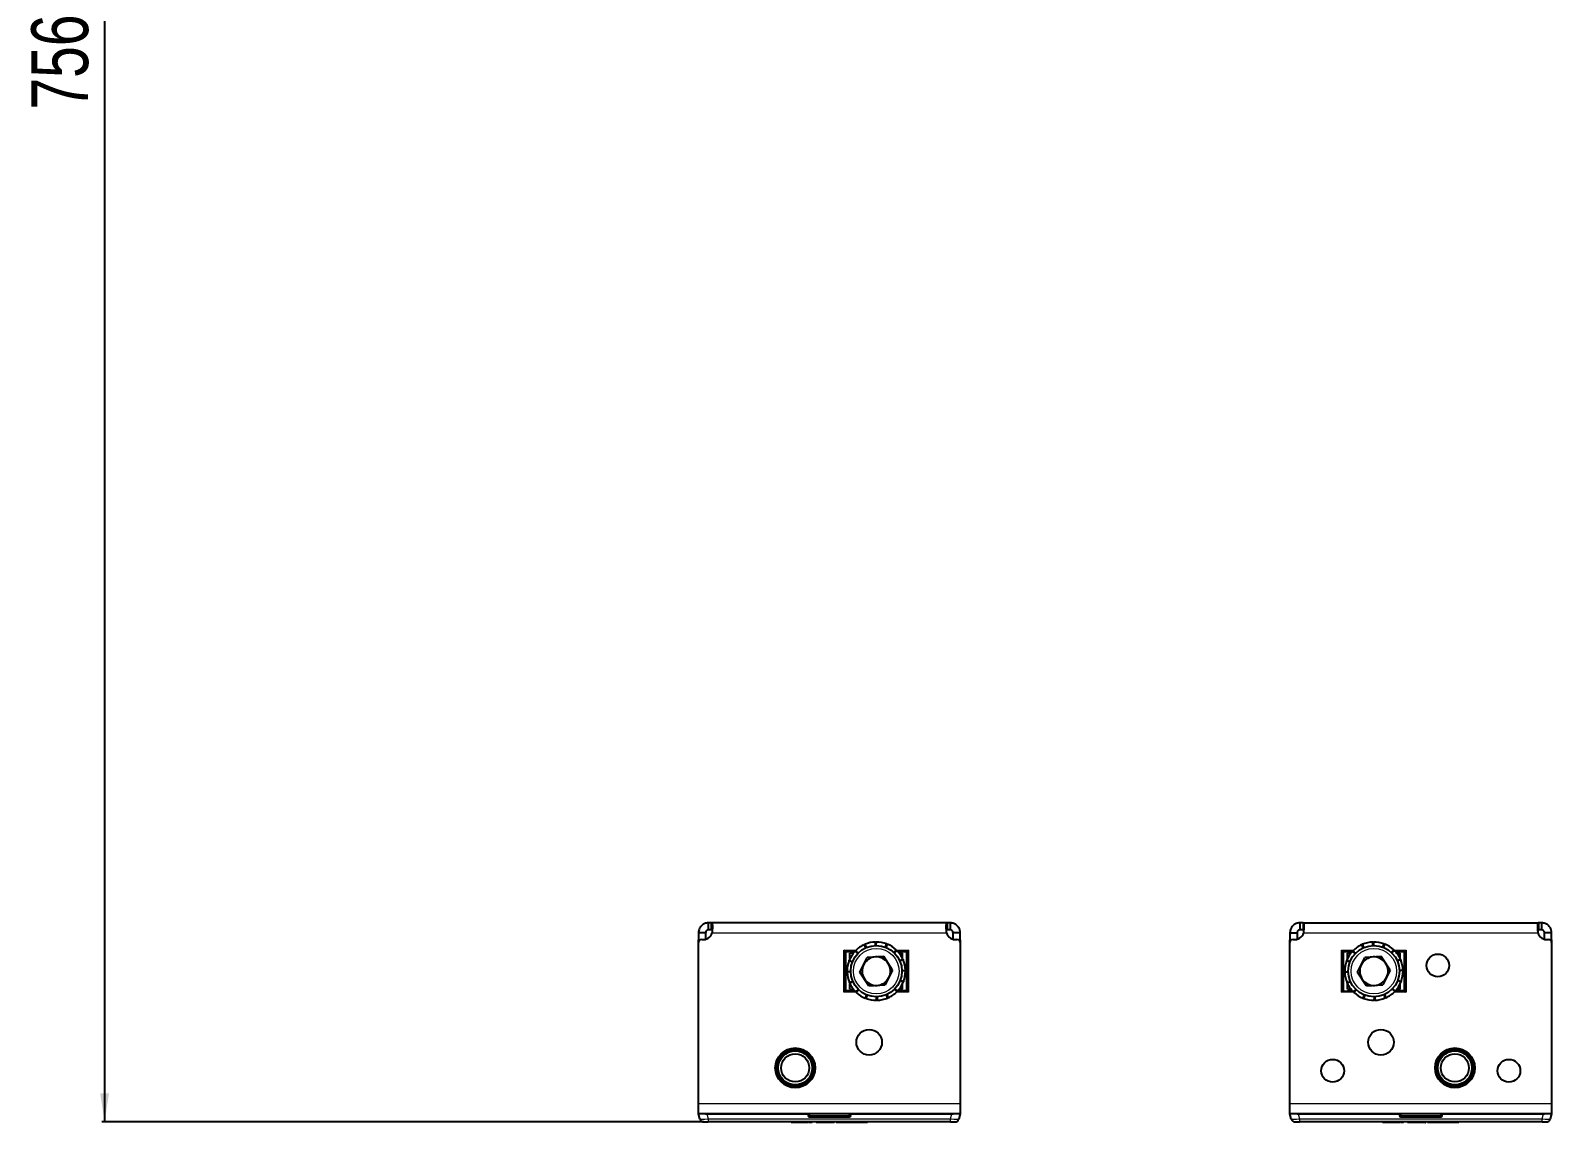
# Model space of a CAD drawing. Header units: millimetres. Extents: x -438 to 2205, y -870 to 578.
# Drawn here: x -438 to 97, y -870 to -486 of the extents above; entities that cross this region are included whole.
import ezdxf

# ---------------------------------------------------------------- set-up
doc = ezdxf.new("R2010")
doc.units = ezdxf.units.MM
doc.layers.add('FORMAT', color=7, linetype='Continuous')
doc.styles.add('SLDTEXTSTYLE0', font='TXT', dxfattribs={"width": 0.75})
doc.dimstyles.new('SLDDIMSTYLE0', dxfattribs={"dimtxt": 20, "dimasz": 10, "dimexe": 0, "dimexo": 0.0625, "dimgap": 5, "dimtad": 2, "dimdec": 1, "dimrnd": 1e-09, "dimzin": 12, "dimdsep": 46, "dimtxsty": 'SLDTEXTSTYLE0', "dimsah": 1, "dimcen": 0.09, "dimadec": 0, "dimazin": 3, "dimtfac": 1, "dimtofl": 0, "dimtmove": 0, "dimatfit": 3, "dimfxl": 0, "dimfrac": 2, "dimtolj": 1, "dimtzin": 12, "dimarcsym": 0})

# ---------------------------------------------------------------- blocks, each defined once
blk = doc.blocks.new('_D_7')
at = {"layer": 'FORMAT'}
for p, q in [((-201.53, -113.3), (-413.31, -113.3)), ((-412.31, -113.3), (-412.31, -869.3)), ((-201.53, -869.3), (-413.31, -869.3))]:
    blk.add_line(p, q, dxfattribs=at)
for points in [[(-412.31, -113.3), (-413.85, -123.3), (-410.77, -123.3)], [(-412.31, -869.3), (-410.77, -859.3), (-413.85, -859.3)]]:
    blk.add_solid(points, dxfattribs=at)
at = {"layer": 'FORMAT', "insert": (-438.09, -513.46), "char_height": 20, "attachment_point": 1, "rotation": 90, "style": 'SLDTEXTSTYLE0'}
blk.add_mtext('756', dxfattribs=at)

msp = doc.modelspace()

# ---------------------------------------------------------------- linework, layer by layer
at = {"color": 7, "linetype": 'Continuous', "lineweight": 25}
for p, q in [((-199.92, -801.8), (-199.92, -799.3)), ((-198.83, -799.3), (-199.92, -799.3)), ((-198.83, -801.8), (-199.92, -801.8)), ((-116.01, -799.3), (-198.83, -799.3)), ((-198.83, -801.8), (-198.83, -799.3)), ((-116.01, -799.3), (-116.01, -801.8)), ((-114.92, -799.3), (-116.01, -799.3)), ((-114.92, -801.8), (-116.01, -801.8)), ((-114.92, -799.3), (-114.92, -801.8)), ((8.08, -799.3), (8.08, -801.8)), ((9.17, -799.3), (8.08, -799.3)), ((9.17, -801.8), (8.08, -801.8)), ((9.17, -799.3), (9.17, -801.8)), ((9.17, -799.3), (91.99, -799.3)), ((91.99, -799.3), (91.99, -801.8)), ((93.08, -799.3), (91.99, -799.3)), ((93.08, -801.8), (91.99, -801.8)), ((93.08, -799.3), (93.08, -801.8)), ((-200.92, -802.8), (-203.42, -802.8)), ((-203.42, -802.8), (-203.42, -805.3)), ((-203.42, -806.2), (-203.42, -805.3)), ((-203.42, -862.8), (-203.42, -806.2)), ((-200.92, -802.8), (-200.92, -805.08)), ((-144.61, -808.09), (-145.12, -806.95)), ((-144.89, -806.85), (-144.49, -808.04)), ((-141.19, -807.3), (-141.22, -806.05)), ((-140.97, -806.05), (-141.06, -807.3)), ((-137.72, -807.88), (-137.28, -806.72)), ((-137.05, -806.81), (-137.61, -807.93)), ((-111.42, -802.8), (-113.92, -802.8)), ((-113.92, -805.08), (-113.92, -802.8)), ((-111.42, -805.3), (-111.42, -802.8)), ((-111.42, -805.3), (-111.42, -806.2)), ((-111.42, -806.2), (-111.42, -862.8)), ((4.58, -802.8), (7.08, -802.8)), ((4.58, -802.8), (4.58, -805.3)), ((4.58, -806.2), (4.58, -805.3)), ((4.58, -862.8), (4.58, -806.2)), ((7.08, -802.8), (7.08, -805.08)), ((30.35, -808.1), (29.84, -806.97)), ((30.06, -806.87), (30.47, -808.05)), ((33.77, -807.3), (33.73, -806.05)), ((33.98, -806.05), (33.9, -807.3)), ((37.24, -807.87), (37.68, -806.7)), ((37.91, -806.79), (37.35, -807.91)), ((96.58, -802.8), (94.08, -802.8)), ((94.08, -805.08), (94.08, -802.8)), ((96.58, -805.3), (96.58, -802.8)), ((96.58, -805.3), (96.58, -806.2)), ((96.58, -806.2), (96.58, -862.8)), ((-151.92, -809.3), (-152.27, -808.95)), ((-151.92, -809.3), (-151.92, -823.3)), ((-148.41, -809.3), (-151.92, -809.3)), ((-151.57, -809.65), (-151.92, -809.3)), ((-149.33, -813.1), (-150.5, -812.65)), ((-150.41, -812.42), (-149.29, -812.98)), ((-150.17, -811.88), (-150.17, -810)), ((-149.01, -810), (-150.17, -810)), ((-147.47, -810.12), (-148.38, -809.27)), ((-148.27, -809.3), (-148.35, -809.3)), ((-148.21, -809.09), (-147.38, -810.03)), ((-147.92, -809.55), (-147.92, -809.7)), ((-147.34, -809.99), (-147.92, -809.65)), ((-147.35, -810), (-147.6, -810)), ((-146.69, -816.6), (-144.07, -811.46)), ((-138.3, -811.15), (-144.07, -811.46)), ((-135.16, -815.99), (-138.3, -811.15)), ((-134.75, -809.75), (-133.89, -808.84)), ((-133.71, -809.01), (-134.66, -809.83)), ((-133.43, -809.3), (-129.92, -809.3)), ((-131.67, -810), (-132.84, -810)), ((-132.71, -812.61), (-131.57, -812.1)), ((-131.47, -812.33), (-132.66, -812.72)), ((-131.67, -811.88), (-131.67, -810)), ((-129.92, -809.3), (-130.27, -809.65)), ((-129.57, -808.95), (-129.92, -809.3)), ((-129.92, -809.3), (-129.92, -823.3)), ((22.73, -808.95), (23.08, -809.3)), ((23.08, -809.3), (26.59, -809.3)), ((23.08, -823.3), (23.08, -809.3)), ((23.08, -809.3), (23.43, -809.65)), ((25.65, -813.14), (24.48, -812.7)), ((24.57, -812.47), (25.7, -813.02)), ((24.83, -811.88), (24.83, -810)), ((25.99, -810), (24.83, -810)), ((27.5, -810.15), (26.59, -809.3)), ((26.76, -809.12), (27.59, -810.06)), ((27.08, -809.55), (27.08, -809.76)), ((27.65, -810), (27.33, -810)), ((28.31, -816.61), (30.92, -811.46)), ((36.69, -811.15), (30.92, -811.46)), ((39.84, -815.98), (36.69, -811.15)), ((40.22, -809.72), (41.08, -808.81)), ((41.26, -808.98), (40.31, -809.81)), ((45.08, -809.3), (41.57, -809.3)), ((43.33, -810), (42.16, -810)), ((42.27, -812.57), (43.41, -812.05)), ((43.51, -812.28), (42.32, -812.69)), ((43.33, -811.88), (43.33, -810)), ((44.73, -809.65), (45.08, -809.3)), ((45.08, -809.3), (45.43, -808.95)), ((45.08, -823.3), (45.08, -809.3)), ((-151.17, -816.35), (-149.92, -816.44)), ((-149.92, -816.56), (-151.17, -816.6)), ((-143.54, -821.44), (-146.69, -816.6)), ((-135.16, -815.99), (-137.78, -821.14)), ((-131.93, -816.03), (-130.68, -815.99)), ((-130.67, -816.24), (-131.92, -816.16)), ((23.83, -816.4), (25.08, -816.48)), ((25.08, -816.6), (23.83, -816.65)), ((31.47, -821.45), (28.31, -816.61)), ((39.84, -815.98), (37.24, -821.13)), ((43.07, -815.99), (44.32, -815.95)), ((44.33, -816.2), (43.08, -816.12)), ((-151.92, -823.3), (-152.27, -823.65)), ((-151.57, -822.95), (-151.92, -823.3)), ((-151.92, -823.3), (-148.41, -823.3)), ((-150.37, -820.27), (-149.18, -819.87)), ((-149.13, -819.98), (-150.27, -820.5)), ((-150.17, -822.6), (-150.17, -820.71)), ((-150.17, -822.6), (-149.01, -822.6)), ((-148.13, -823.58), (-147.19, -822.76)), ((-147.1, -822.85), (-147.95, -823.75)), ((-143.54, -821.44), (-137.78, -821.14)), ((-134.5, -822.61), (-133.92, -822.94)), ((-133.64, -823.51), (-134.46, -822.56)), ((-134.37, -822.47), (-133.46, -823.33)), ((-133.92, -823.05), (-133.92, -822.9)), ((-133.5, -823.3), (-133.57, -823.3)), ((-129.92, -823.3), (-133.43, -823.3)), ((-132.84, -822.6), (-131.67, -822.6)), ((-131.43, -820.17), (-132.55, -819.61)), ((-132.51, -819.49), (-131.34, -819.94)), ((-131.67, -822.6), (-131.67, -820.71)), ((-129.92, -823.3), (-130.27, -822.95)), ((-129.57, -823.65), (-129.92, -823.3)), ((22.73, -823.65), (23.08, -823.3)), ((23.08, -823.3), (26.59, -823.3)), ((24.65, -820.31), (25.83, -819.91)), ((25.89, -820.02), (24.75, -820.54)), ((24.83, -822.6), (24.83, -820.71)), ((24.83, -822.6), (25.99, -822.6)), ((26.9, -823.61), (27.84, -822.79)), ((27.93, -822.87), (27.08, -823.79)), ((31.47, -821.45), (37.24, -821.13)), ((40.51, -822.6), (40.82, -822.6)), ((41.4, -823.47), (40.57, -822.53)), ((40.66, -822.44), (41.57, -823.29)), ((41.08, -823.05), (41.08, -822.84)), ((41.57, -823.3), (45.08, -823.3)), ((42.16, -822.6), (43.33, -822.6)), ((43.59, -820.13), (42.46, -819.57)), ((42.51, -819.46), (43.68, -819.89)), ((43.33, -822.6), (43.33, -820.71)), ((44.73, -822.95), (45.08, -823.3)), ((45.08, -823.3), (45.43, -823.65)), ((-144.8, -825.79), (-144.24, -824.66)), ((-144.12, -824.71), (-144.56, -825.88)), ((-140.87, -826.55), (-140.78, -825.3)), ((-140.66, -825.29), (-140.62, -826.54)), ((-136.95, -825.75), (-137.35, -824.56)), ((-137.23, -824.51), (-136.72, -825.65)), ((30.25, -825.8), (30.8, -824.68)), ((30.92, -824.72), (30.48, -825.89)), ((34.18, -826.55), (34.26, -825.29)), ((34.38, -825.29), (34.43, -826.54)), ((38.09, -825.73), (37.69, -824.54)), ((37.8, -824.49), (38.32, -825.63)), ((-203.42, -866.3), (-203.42, -862.8)), ((-203.42, -866.5), (-203.42, -866.3)), ((-203.42, -866.3), (-111.42, -866.3)), ((-202.97, -868.18), (-203.42, -866.5)), ((-200.52, -866.5), (-164.92, -866.5)), ((-164.92, -866.3), (-164.92, -866.5)), ((-164.92, -866.5), (-164.92, -867)), ((-149.92, -866.3), (-149.92, -866.5)), ((-149.92, -867), (-149.92, -866.5)), ((-149.92, -866.5), (-114.32, -866.5)), ((-111.42, -866.5), (-111.87, -868.18)), ((-111.42, -862.8), (-111.42, -866.3)), ((-111.42, -866.3), (-111.42, -866.5)), ((4.58, -866.3), (4.58, -862.8)), ((4.58, -866.5), (4.58, -866.3)), ((4.58, -866.3), (96.58, -866.3)), ((5.03, -868.18), (4.58, -866.5)), ((7.48, -866.5), (43.08, -866.5)), ((43.08, -866.3), (43.08, -866.5)), ((43.08, -866.5), (43.08, -867)), ((58.08, -866.3), (58.08, -866.5)), ((58.08, -867), (58.08, -866.5)), ((58.08, -866.5), (93.68, -866.5)), ((96.58, -866.5), (96.13, -868.18)), ((96.58, -862.8), (96.58, -866.3)), ((96.58, -866.3), (96.58, -866.5)), ((-201.52, -869.3), (-200.07, -869.3)), ((-114.77, -869.3), (-200.07, -869.3)), ((-170.85, -869.5), (-170.85, -869.3)), ((-165.17, -869.5), (-170.41, -869.5)), ((-164.74, -869.5), (-164.74, -869.3)), ((-164.42, -867.5), (-150.42, -867.5)), ((-163.5, -869.5), (-163.5, -869.3)), ((-163.25, -869.5), (-163.25, -869.3)), ((-162.1, -869.5), (-162.1, -869.3)), ((-159.28, -869.5), (-162.1, -869.5)), ((-155.81, -869.52), (-155.81, -869.3)), ((-155, -869.5), (-155, -869.3)), ((-153.51, -869.5), (-155, -869.5)), ((-153.51, -869.5), (-153.51, -869.3)), ((-150.84, -869.5), (-153.51, -869.5)), ((-150.84, -869.5), (-150.84, -869.3)), ((-149.71, -869.5), (-150.84, -869.5)), ((-149.71, -869.5), (-149.71, -869.3)), ((-149.65, -869.5), (-149.71, -869.5)), ((-143.99, -869.5), (-143.99, -869.3)), ((-114.77, -869.3), (-113.32, -869.3)), ((6.48, -869.3), (7.93, -869.3)), ((93.23, -869.3), (7.93, -869.3)), ((37.15, -869.5), (37.15, -869.3)), ((42.83, -869.5), (37.59, -869.5)), ((43.26, -869.5), (43.26, -869.3)), ((43.58, -867.5), (57.58, -867.5)), ((44.5, -869.5), (44.5, -869.3)), ((44.75, -869.5), (44.75, -869.3)), ((45.9, -869.5), (45.9, -869.3)), ((48.72, -869.5), (45.9, -869.5)), ((52.19, -869.52), (52.19, -869.3)), ((53, -869.5), (53, -869.3)), ((54.49, -869.5), (53, -869.5)), ((54.49, -869.5), (54.49, -869.3)), ((57.16, -869.5), (54.49, -869.5)), ((57.16, -869.5), (57.16, -869.3)), ((58.29, -869.5), (57.16, -869.5)), ((58.29, -869.5), (58.29, -869.3)), ((58.35, -869.5), (58.29, -869.5)), ((64.01, -869.5), (64.01, -869.3)), ((93.23, -869.3), (94.68, -869.3))]:
    msp.add_line(p, q, dxfattribs=at)
at = {"color": 8, "linetype": 'Continuous', "lineweight": 18}
for p, q in [((-203.42, -805.3), (-202.86, -805.3)), ((-198.59, -802.8), (-116.25, -802.8)), ((-111.98, -805.3), (-111.42, -805.3)), ((4.58, -805.3), (5.14, -805.3)), ((9.41, -802.8), (91.75, -802.8)), ((96.02, -805.3), (96.58, -805.3)), ((-152.27, -808.95), (-148.07, -808.95)), ((-152.27, -823.65), (-152.27, -808.95)), ((-148.72, -809.65), (-151.57, -809.65)), ((-151.57, -809.65), (-151.57, -822.95)), ((-133.99, -808.95), (-129.57, -808.95)), ((-130.27, -809.65), (-133.12, -809.65)), ((-130.27, -822.95), (-130.27, -809.65)), ((-129.57, -808.95), (-129.57, -823.65)), ((22.73, -808.95), (26.93, -808.95)), ((22.73, -823.65), (22.73, -808.95)), ((26.28, -809.65), (23.43, -809.65)), ((23.43, -809.65), (23.43, -823.3)), ((40.94, -808.95), (45.43, -808.95)), ((44.73, -809.65), (41.88, -809.65)), ((44.73, -822.95), (44.73, -809.65)), ((45.43, -808.95), (45.43, -823.65)), ((-147.85, -823.65), (-152.27, -823.65)), ((-151.57, -822.95), (-148.72, -822.95)), ((-129.57, -823.65), (-133.78, -823.65)), ((-133.12, -822.95), (-130.27, -822.95)), ((27.21, -823.65), (22.73, -823.65)), ((45.43, -823.65), (41.22, -823.65)), ((41.88, -822.95), (44.73, -822.95)), ((-203.42, -862.8), (-111.42, -862.8)), ((-200.52, -866.5), (-200.07, -868.18)), ((-164.42, -866.3), (-164.42, -867)), ((-150.42, -867), (-150.42, -866.3)), ((-114.77, -868.18), (-114.32, -866.5)), ((4.58, -862.8), (96.58, -862.8)), ((7.48, -866.5), (7.93, -868.18)), ((43.58, -866.3), (43.58, -867)), ((57.58, -867), (57.58, -866.3)), ((93.23, -868.18), (93.68, -866.5)), ((-200.07, -868.18), (-114.77, -868.18)), ((-200.07, -868.18), (-200.07, -869.3)), ((-170.41, -869.5), (-170.41, -869.3)), ((-165.17, -869.5), (-165.17, -869.3)), ((-164.42, -867), (-164.92, -867)), ((-164.42, -867), (-164.42, -867.5)), ((-164.42, -867), (-150.42, -867)), ((-159.28, -869.5), (-159.28, -869.3)), ((-156.91, -869.5), (-156.91, -869.3)), ((-150.42, -867), (-149.92, -867)), ((-150.42, -867), (-150.42, -867.5)), ((-146.1, -869.5), (-146.1, -869.3)), ((-114.77, -869.3), (-114.77, -868.18)), ((7.93, -868.18), (93.23, -868.18)), ((7.93, -868.18), (7.93, -869.3)), ((37.59, -869.5), (37.59, -869.3)), ((42.83, -869.5), (42.83, -869.3)), ((43.58, -867), (43.08, -867)), ((43.58, -867), (43.58, -867.5)), ((43.58, -867), (57.58, -867)), ((48.72, -869.5), (48.72, -869.3)), ((51.09, -869.5), (51.09, -869.3)), ((57.58, -867), (58.08, -867)), ((57.58, -867), (57.58, -867.5)), ((61.9, -869.5), (61.9, -869.3)), ((93.23, -869.3), (93.23, -868.18))]:
    msp.add_line(p, q, dxfattribs=at)
at = {"color": 7, "linetype": 'Continuous', "lineweight": 25}
for centre, radius in [((-140.92, -816.3), 9), ((34.08, -816.3), 9), ((56.58, -814.3), 4), ((-143.42, -841.3), 4.5), ((36.58, -841.3), 4.5), ((-169.42, -850.3), 7), ((-169.42, -850.3), 6.5), ((-169.42, -850.3), 6), ((62.58, -850.3), 7), ((62.58, -850.3), 6.5), ((62.58, -850.3), 6), ((-169.42, -850.3), 4.93), ((19.58, -851.3), 4), ((62.58, -850.3), 4.93), ((81.58, -851.3), 4)]:
    msp.add_circle(centre, radius, dxfattribs=at)
at = {"color": 8, "linetype": 'Continuous', "lineweight": 18}
for centre, radius in [((-140.92, -816.3), 8), ((34.08, -816.3), 8), ((-169.42, -850.3), 6.25), ((62.58, -850.3), 6.25)]:
    msp.add_circle(centre, radius, dxfattribs=at)
at = {"color": 7, "linetype": 'Continuous', "lineweight": 25}
for centre, radius, start, end in [((-202.42, -806.2), 1, 83.6206, 180), ((-201.92, -801.73), 3.5, 263.6206, 342.1747), ((-140.92, -816.3), 10.25, 114.1868, 135.2909), ((-140.92, -816.3), 10.25, 91.6868, 112.7909), ((-140.92, -816.3), 10.25, 69.1868, 90.2909), ((-140.92, -816.3), 10.25, 46.6868, 67.7909), ((-112.92, -801.73), 3.5, 197.8253, 276.3794), ((-112.42, -806.2), 1, 0, 96.3794), ((5.58, -806.2), 1, 83.6206, 180), ((6.08, -801.73), 3.5, 263.6206, 342.1747), ((34.08, -816.3), 10.25, 114.4505, 135.5546), ((34.08, -816.3), 10.25, 91.9505, 113.0546), ((34.08, -816.3), 10.25, 69.4505, 90.5546), ((34.08, -816.3), 10.25, 46.9505, 68.0546), ((95.08, -801.73), 3.5, 197.8253, 276.3794), ((95.58, -806.2), 1, 0, 96.3794), ((-140.92, -816.3), 10.25, 159.1868, 180.2909), ((-140.92, -816.3), 10.25, 136.6868, 157.7909), ((-140.92, -816.3), 5, 93.0175, 153.0175), ((-140.92, -816.3), 5, 33.0175, 93.0175), ((-140.92, -816.3), 10.25, 24.1868, 45.2909), ((-140.92, -816.3), 10.25, 1.6868, 22.7909), ((34.08, -816.3), 10.25, 159.4505, 180.5546), ((34.08, -816.3), 10.25, 136.9505, 158.0546), ((34.08, -816.3), 5, 93.1455, 153.1455), ((34.08, -816.3), 5, 33.1455, 93.1455), ((34.08, -816.3), 10.25, 24.4505, 45.5546), ((34.08, -816.3), 10.25, 1.9505, 23.0546), ((-140.92, -816.3), 10.25, 181.6868, 202.7909), ((-140.92, -816.3), 5, 153.0175, 213.0175), ((-140.92, -816.3), 5, 333.0175, 33.0175), ((-140.92, -816.3), 10.25, 339.1868, 0.2909), ((34.08, -816.3), 10.25, 181.9505, 203.0546), ((34.08, -816.3), 5, 153.1455, 213.1455), ((34.08, -816.3), 5, 333.1455, 33.1455), ((34.08, -816.3), 10.25, 339.4505, 0.5546), ((-140.92, -816.3), 10.25, 204.1868, 225.2909), ((-140.92, -816.3), 10.25, 226.6868, 247.7909), ((-140.92, -816.3), 5, 213.0175, 273.0175), ((-140.92, -816.3), 5, 273.0175, 333.0175), ((-140.92, -816.3), 10.25, 294.1868, 315.2909), ((-140.92, -816.3), 10.25, 316.6868, 337.7909), ((34.08, -816.3), 10.25, 204.4505, 225.5546), ((34.08, -816.3), 10.25, 226.9505, 248.0546), ((34.08, -816.3), 5, 213.1455, 273.1455), ((34.08, -816.3), 5, 273.1455, 333.1455), ((34.08, -816.3), 10.25, 294.4505, 315.5546), ((34.08, -816.3), 10.25, 316.9505, 338.0546), ((-140.92, -816.3), 10.25, 249.1868, 270.2909), ((-140.92, -816.3), 10.25, 271.6868, 292.7909), ((34.08, -816.3), 10.25, 249.4505, 270.5546), ((34.08, -816.3), 10.25, 271.9505, 293.0546), ((-201.52, -867.8), 1.5, 195, 270), ((-164.42, -867), 0.5, 180, 270), ((-150.42, -867), 0.5, 270, 0), ((-113.32, -867.8), 1.5, 270, 345), ((6.48, -867.8), 1.5, 195, 270), ((43.58, -867), 0.5, 180, 270), ((57.58, -867), 0.5, 270, 0), ((94.68, -867.8), 1.5, 270, 345)]:
    msp.add_arc(centre, radius, start, end, dxfattribs=at)
for centre, major_axis, start_param, end_param in [((-203.42, -854.91), (3.1, -11.57), 6.030113, 6.216148), ((-111.42, -854.91), (-3.1, -11.57), 0.067037, 0.253072), ((4.58, -854.91), (3.1, -11.57), 6.030113, 6.216148), ((96.58, -854.91), (-3.1, -11.57), 0.067037, 0.253072)]:
    msp.add_ellipse(centre, major_axis=major_axis, ratio=0.250563, start_param=start_param, end_param=end_param, dxfattribs=at)
at = {"color": 8, "linetype": 'Continuous', "lineweight": 18}
for centre, major_axis, start_param, end_param in [((-199.97, -867.8), (3, 0.38), 3.158333, 4.662092), ((-114.88, -867.8), (3, -0.38), 4.762686, 6.266445), ((8.03, -867.8), (3, 0.38), 3.158333, 4.662092), ((93.12, -867.8), (3, -0.38), 4.762686, 6.266445)]:
    msp.add_ellipse(centre, major_axis=major_axis, ratio=0.123038, start_param=start_param, end_param=end_param, dxfattribs=at)
at = {"color": 7, "linetype": 'Continuous', "lineweight": 25}
for points, knots in [([(-199.92, -799.3), (-200.38, -799.35), (-201.18, -799.44), (-202.09, -800.01), (-202.68, -800.61), (-203.08, -801.24), (-203.37, -801.98), (-203.4, -802.52), (-203.42, -802.8)], [0, 0, 0, 0, 0.254149, 0.448213, 0.574908, 0.708872, 0.850468, 1, 1, 1, 1]), ([(-199.92, -801.8), (-200.05, -801.81), (-200.26, -801.83), (-200.53, -801.99), (-200.71, -802.17), (-200.83, -802.35), (-200.91, -802.57), (-200.92, -802.72), (-200.92, -802.8)], [0, 0, 0, 0, 0.296302, 0.497469, 0.615497, 0.73607, 0.863114, 1, 1, 1, 1]), ([(-198.59, -802.8), (-198.56, -802.5), (-198.5, -801.95), (-198.43, -801.05), (-198.41, -800.17), (-198.55, -799.44), (-198.74, -799.35), (-198.83, -799.3)], [0, 0, 0, 0, 0.16069, 0.301312, 0.521951, 0.753573, 1, 1, 1, 1]), ([(-116.01, -799.3), (-116.06, -799.31), (-116.16, -799.35), (-116.31, -799.63), (-116.41, -800.09), (-116.43, -800.72), (-116.41, -801.33), (-116.35, -802.04), (-116.29, -802.54), (-116.25, -802.8)], [0, 0, 0, 0, 0.144067, 0.271276, 0.474907, 0.597997, 0.726338, 0.860245, 1, 1, 1, 1]), ([(-111.42, -802.8), (-111.45, -802.48), (-111.49, -801.89), (-111.89, -800.94), (-112.6, -800.08), (-113.7, -799.42), (-114.51, -799.34), (-114.92, -799.3)], [0, 0, 0, 0, 0.1708405, 0.3192172, 0.5481031, 0.7678223, 1, 1, 1, 1]), ([(-113.92, -802.8), (-113.93, -802.71), (-113.94, -802.54), (-114.03, -802.32), (-114.15, -802.15), (-114.28, -802.02), (-114.42, -801.93), (-114.64, -801.82), (-114.81, -801.81), (-114.92, -801.8)], [0, 0, 0, 0, 0.154359, 0.287283, 0.400435, 0.496544, 0.604314, 0.723151, 1, 1, 1, 1]), ([(8.08, -799.3), (7.62, -799.35), (6.82, -799.44), (5.91, -800.01), (5.32, -800.61), (4.92, -801.24), (4.63, -801.98), (4.6, -802.52), (4.58, -802.8)], [0, 0, 0, 0, 0.254149, 0.448213, 0.574908, 0.708872, 0.850468, 1, 1, 1, 1]), ([(8.08, -801.8), (7.95, -801.81), (7.74, -801.83), (7.47, -801.99), (7.29, -802.17), (7.17, -802.35), (7.09, -802.57), (7.08, -802.72), (7.08, -802.8)], [0, 0, 0, 0, 0.296302, 0.497469, 0.615497, 0.73607, 0.863114, 1, 1, 1, 1]), ([(9.41, -802.8), (9.44, -802.5), (9.5, -801.95), (9.57, -801.05), (9.59, -800.17), (9.45, -799.44), (9.26, -799.35), (9.17, -799.3)], [0, 0, 0, 0, 0.16069, 0.301312, 0.521951, 0.753573, 1, 1, 1, 1]), ([(91.99, -799.3), (91.94, -799.31), (91.84, -799.35), (91.69, -799.63), (91.59, -800.09), (91.57, -800.72), (91.59, -801.33), (91.65, -802.04), (91.71, -802.54), (91.75, -802.8)], [0, 0, 0, 0, 0.144067, 0.271276, 0.474907, 0.597997, 0.726338, 0.860245, 1, 1, 1, 1]), ([(96.58, -802.8), (96.55, -802.48), (96.51, -801.89), (96.11, -800.94), (95.4, -800.08), (94.3, -799.42), (93.49, -799.34), (93.08, -799.3)], [0, 0, 0, 0, 0.17084, 0.319217, 0.548103, 0.767822, 1, 1, 1, 1]), ([(94.08, -802.8), (94.07, -802.71), (94.06, -802.54), (93.97, -802.32), (93.85, -802.15), (93.72, -802.02), (93.58, -801.93), (93.36, -801.82), (93.19, -801.81), (93.08, -801.8)], [0, 0, 0, 0, 0.154359, 0.287283, 0.400435, 0.496544, 0.604314, 0.723151, 1, 1, 1, 1]), ([(-145.12, -806.95), (-145.08, -806.93), (-145.03, -806.9), (-144.95, -806.87), (-144.91, -806.86), (-144.89, -806.85)], [0, 0, 0, 0, 0.499981, 0.749988, 1, 1, 1, 1]), ([(-141.22, -806.05), (-141.18, -806.05), (-141.12, -806.05), (-141.04, -806.05), (-140.99, -806.05), (-140.97, -806.05)], [0, 0, 0, 0, 0.499981, 0.749988, 1, 1, 1, 1]), ([(-137.28, -806.72), (-137.24, -806.73), (-137.18, -806.75), (-137.11, -806.78), (-137.07, -806.8), (-137.05, -806.81)], [0, 0, 0, 0, 0.4999808, 0.7499881, 1, 1, 1, 1]), ([(29.84, -806.97), (29.87, -806.95), (29.93, -806.92), (30.01, -806.89), (30.05, -806.87), (30.06, -806.87)], [0, 0, 0, 0, 0.499981, 0.749988, 1, 1, 1, 1]), ([(33.73, -806.05), (33.77, -806.05), (33.83, -806.05), (33.92, -806.05), (33.96, -806.05), (33.98, -806.05)], [0, 0, 0, 0, 0.499981, 0.749988, 1, 1, 1, 1]), ([(37.68, -806.7), (37.72, -806.71), (37.77, -806.74), (37.85, -806.77), (37.89, -806.78), (37.91, -806.79)], [0, 0, 0, 0, 0.499981, 0.749988, 1, 1, 1, 1]), ([(-150.5, -812.65), (-150.49, -812.62), (-150.47, -812.56), (-150.43, -812.48), (-150.42, -812.44), (-150.41, -812.42)], [0, 0, 0, 0, 0.499981, 0.749988, 1, 1, 1, 1]), ([(-148.38, -809.27), (-148.35, -809.24), (-148.31, -809.19), (-148.25, -809.13), (-148.22, -809.1), (-148.21, -809.09)], [0, 0, 0, 0, 0.499981, 0.749988, 1, 1, 1, 1]), ([(-133.89, -808.84), (-133.86, -808.87), (-133.81, -808.91), (-133.76, -808.97), (-133.73, -809), (-133.71, -809.01)], [0, 0, 0, 0, 0.499981, 0.749988, 1, 1, 1, 1]), ([(-131.57, -812.1), (-131.55, -812.14), (-131.53, -812.19), (-131.5, -812.27), (-131.48, -812.31), (-131.47, -812.33)], [0, 0, 0, 0, 0.499981, 0.749988, 1, 1, 1, 1]), ([(24.48, -812.7), (24.5, -812.66), (24.52, -812.6), (24.55, -812.52), (24.56, -812.49), (24.57, -812.47)], [0, 0, 0, 0, 0.499981, 0.749988, 1, 1, 1, 1]), ([(26.59, -809.3), (26.62, -809.27), (26.66, -809.22), (26.72, -809.16), (26.75, -809.13), (26.76, -809.12)], [0, 0, 0, 0, 0.4999808, 0.7499881, 1, 1, 1, 1]), ([(41.08, -808.81), (41.11, -808.83), (41.15, -808.88), (41.21, -808.94), (41.24, -808.96), (41.26, -808.98)], [0, 0, 0, 0, 0.499981, 0.749988, 1, 1, 1, 1]), ([(43.41, -812.05), (43.43, -812.09), (43.45, -812.15), (43.49, -812.23), (43.5, -812.26), (43.51, -812.28)], [0, 0, 0, 0, 0.499981, 0.749988, 1, 1, 1, 1]), ([(-151.17, -816.6), (-151.17, -816.56), (-151.17, -816.49), (-151.17, -816.41), (-151.17, -816.37), (-151.17, -816.35)], [0, 0, 0, 0, 0.499981, 0.749988, 1, 1, 1, 1]), ([(-130.68, -815.99), (-130.67, -816.04), (-130.67, -816.1), (-130.67, -816.18), (-130.67, -816.22), (-130.67, -816.24)], [0, 0, 0, 0, 0.499981, 0.749988, 1, 1, 1, 1]), ([(23.83, -816.65), (23.83, -816.6), (23.83, -816.54), (23.83, -816.46), (23.83, -816.42), (23.83, -816.4)], [0, 0, 0, 0, 0.499981, 0.749988, 1, 1, 1, 1]), ([(44.32, -815.95), (44.32, -815.99), (44.33, -816.05), (44.33, -816.14), (44.33, -816.18), (44.33, -816.2)], [0, 0, 0, 0, 0.499981, 0.749988, 1, 1, 1, 1]), ([(-150.27, -820.5), (-150.29, -820.46), (-150.31, -820.4), (-150.35, -820.32), (-150.36, -820.29), (-150.37, -820.27)], [0, 0, 0, 0, 0.499981, 0.749988, 1, 1, 1, 1]), ([(-147.95, -823.75), (-147.98, -823.73), (-148.03, -823.68), (-148.09, -823.63), (-148.12, -823.6), (-148.13, -823.58)], [0, 0, 0, 0, 0.499981, 0.749988, 1, 1, 1, 1]), ([(-133.46, -823.33), (-133.49, -823.36), (-133.54, -823.4), (-133.59, -823.46), (-133.62, -823.49), (-133.64, -823.51)], [0, 0, 0, 0, 0.499981, 0.749988, 1, 1, 1, 1]), ([(-131.34, -819.94), (-131.36, -819.98), (-131.38, -820.04), (-131.41, -820.11), (-131.42, -820.15), (-131.43, -820.17)], [0, 0, 0, 0, 0.499981, 0.749988, 1, 1, 1, 1]), ([(24.75, -820.54), (24.73, -820.5), (24.7, -820.44), (24.67, -820.37), (24.66, -820.33), (24.65, -820.31)], [0, 0, 0, 0, 0.499981, 0.749988, 1, 1, 1, 1]), ([(27.08, -823.79), (27.05, -823.76), (27.01, -823.72), (26.95, -823.66), (26.92, -823.63), (26.9, -823.61)], [0, 0, 0, 0, 0.4999808, 0.7499881, 1, 1, 1, 1]), ([(41.57, -823.29), (41.54, -823.32), (41.5, -823.37), (41.44, -823.43), (41.41, -823.46), (41.4, -823.47)], [0, 0, 0, 0, 0.4999808, 0.7499881, 1, 1, 1, 1]), ([(43.68, -819.89), (43.66, -819.93), (43.64, -819.99), (43.61, -820.07), (43.59, -820.11), (43.59, -820.13)], [0, 0, 0, 0, 0.499981, 0.749988, 1, 1, 1, 1]), ([(-144.56, -825.88), (-144.6, -825.86), (-144.66, -825.84), (-144.74, -825.81), (-144.78, -825.79), (-144.8, -825.79)], [0, 0, 0, 0, 0.499981, 0.749988, 1, 1, 1, 1]), ([(-140.62, -826.54), (-140.66, -826.54), (-140.72, -826.54), (-140.81, -826.55), (-140.85, -826.55), (-140.87, -826.55)], [0, 0, 0, 0, 0.499981, 0.749988, 1, 1, 1, 1]), ([(-136.72, -825.65), (-136.76, -825.66), (-136.82, -825.69), (-136.89, -825.72), (-136.93, -825.74), (-136.95, -825.75)], [0, 0, 0, 0, 0.499981, 0.749988, 1, 1, 1, 1]), ([(30.48, -825.89), (30.44, -825.88), (30.38, -825.86), (30.31, -825.83), (30.27, -825.81), (30.25, -825.8)], [0, 0, 0, 0, 0.499981, 0.749988, 1, 1, 1, 1]), ([(34.43, -826.54), (34.39, -826.54), (34.32, -826.54), (34.24, -826.55), (34.2, -826.55), (34.18, -826.55)], [0, 0, 0, 0, 0.499981, 0.749988, 1, 1, 1, 1]), ([(38.32, -825.63), (38.28, -825.64), (38.23, -825.67), (38.15, -825.7), (38.11, -825.72), (38.09, -825.73)], [0, 0, 0, 0, 0.499981, 0.749988, 1, 1, 1, 1]), ([(-170.41, -869.5), (-170.48, -869.5), (-170.61, -869.5), (-170.75, -869.5), (-170.83, -869.5), (-170.84, -869.5), (-170.85, -869.5)], [0, 0, 0, 0, 0.281303, 0.555629, 0.773878, 1, 1, 1, 1]), ([(-164.74, -869.5), (-164.74, -869.5), (-164.76, -869.5), (-164.88, -869.5), (-165.02, -869.5), (-165.12, -869.5), (-165.17, -869.5)], [0, 0, 0, 0, 0.285248, 0.560563, 0.777151, 1, 1, 1, 1]), ([(-163.5, -869.5), (-163.55, -869.5), (-163.66, -869.5), (-163.96, -869.5), (-164.24, -869.5), (-164.45, -869.5), (-164.51, -869.5)], [0, 0, 0, 0, 0.255277, 0.538303, 0.854078, 1, 1, 1, 1]), ([(-163.68, -869.5), (-163.79, -869.5), (-164.03, -869.5), (-164.34, -869.5), (-164.51, -869.5), (-164.51, -869.5)], [0, 0, 0, 0, 0.466249, 0.997338, 1, 1, 1, 1]), ([(-156.91, -869.5), (-157.07, -869.5), (-157.43, -869.5), (-158.23, -869.5), (-158.86, -869.5), (-159.28, -869.5)], [0, 0, 0, 0, 0.216742, 0.489643, 1, 1, 1, 1]), ([(-155.82, -869.5), (-155.82, -869.5), (-155.79, -869.5), (-155.95, -869.5), (-156.32, -869.5), (-156.7, -869.5), (-156.91, -869.5)], [0, 0, 0, 0, 0.061615, 0.333035, 0.637399, 1, 1, 1, 1]), ([(-146.1, -869.5), (-146.61, -869.5), (-147.54, -869.5), (-148.73, -869.5), (-149.46, -869.5), (-149.64, -869.5), (-149.65, -869.5)], [0, 0, 0, 0, 0.381983, 0.713352, 0.984017, 1, 1, 1, 1]), ([(-143.99, -869.5), (-144.36, -869.5), (-145.05, -869.5), (-145.77, -869.5), (-146.1, -869.5)], [0, 0, 0, 0, 0.5368, 1, 1, 1, 1]), ([(37.59, -869.5), (37.52, -869.5), (37.39, -869.5), (37.25, -869.5), (37.17, -869.5), (37.16, -869.5), (37.15, -869.5)], [0, 0, 0, 0, 0.281303, 0.555629, 0.773878, 1, 1, 1, 1]), ([(43.26, -869.5), (43.26, -869.5), (43.24, -869.5), (43.12, -869.5), (42.98, -869.5), (42.88, -869.5), (42.83, -869.5)], [0, 0, 0, 0, 0.285248, 0.560563, 0.777151, 1, 1, 1, 1]), ([(44.5, -869.5), (44.45, -869.5), (44.34, -869.5), (44.04, -869.5), (43.76, -869.5), (43.55, -869.5), (43.49, -869.5)], [0, 0, 0, 0, 0.255277, 0.538303, 0.854078, 1, 1, 1, 1]), ([(44.32, -869.5), (44.21, -869.5), (43.97, -869.5), (43.66, -869.5), (43.49, -869.5), (43.49, -869.5)], [0, 0, 0, 0, 0.466249, 0.997338, 1, 1, 1, 1]), ([(51.09, -869.5), (50.93, -869.5), (50.57, -869.5), (49.77, -869.5), (49.14, -869.5), (48.72, -869.5)], [0, 0, 0, 0, 0.216742, 0.489643, 1, 1, 1, 1]), ([(52.18, -869.5), (52.18, -869.5), (52.21, -869.5), (52.05, -869.5), (51.68, -869.5), (51.3, -869.5), (51.09, -869.5)], [0, 0, 0, 0, 0.061615, 0.333035, 0.637399, 1, 1, 1, 1]), ([(61.9, -869.5), (61.39, -869.5), (60.46, -869.5), (59.27, -869.5), (58.54, -869.5), (58.36, -869.5), (58.35, -869.5)], [0, 0, 0, 0, 0.381983, 0.713352, 0.984017, 1, 1, 1, 1]), ([(64.01, -869.5), (63.64, -869.5), (62.95, -869.5), (62.23, -869.5), (61.9, -869.5)], [0, 0, 0, 0, 0.5368, 1, 1, 1, 1])]:
    msp.add_open_spline(points, degree=3, knots=knots, dxfattribs=at)
at = {"color": 8, "linetype": 'Continuous', "lineweight": 18}
for points, knots in [([(-147.92, -809.55), (-147.92, -809.55), (-147.93, -809.55), (-147.95, -809.56), (-147.98, -809.57), (-148.01, -809.59), (-148.03, -809.6)], [0, 0, 0, 0, 0.223996, 0.466894, 0.730231, 1, 1, 1, 1]), ([(-133.81, -823), (-133.83, -823.01), (-133.86, -823.02), (-133.9, -823.03), (-133.92, -823.04), (-133.92, -823.05), (-133.92, -823.05)], [0, 0, 0, 0, 0.269769, 0.533106, 0.776004, 1, 1, 1, 1])]:
    msp.add_open_spline(points, degree=3, knots=knots, dxfattribs=at)

# ---------------------------------------------------------------- dimensions: what is measured, and where the dimension line sits
at = {"layer": 'FORMAT'}
dim = msp.add_linear_dim(base=(-412.31, -869.3), p1=(-201.52, -113.3), p2=(-201.52, -869.3), angle=90, dimstyle='SLDDIMSTYLE0', dxfattribs=at)
dim.commit()
dim.dimension.update_dxf_attribs({"geometry": '_D_7', "text_midpoint": (-412.31, -491.3), "dimtype": 160})

doc.saveas('drawing.dxf')
